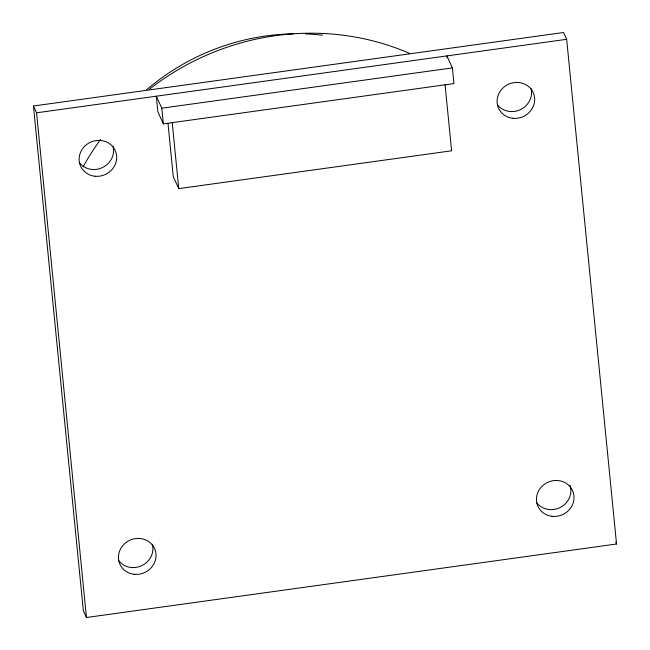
<?xml version="1.0" encoding="UTF-8"?>
<svg xmlns="http://www.w3.org/2000/svg" width="650" height="650" viewBox="0 0 650 650"><rect width="100%" height="100%" fill="white"/><g stroke="black" fill="none" stroke-linecap="round" stroke-linejoin="round"><path stroke-width="0.97" d="M33.451 105.999L563.55 32.5L566.662 39.309L616.549 544.001L86.45 617.5L83.338 610.691L33.451 105.999L36.562 112.799L86.45 617.5M36.562 112.799L566.662 39.309M161.801 108.184L452.4 67.892L453.952 83.582L163.353 123.874L157.869 111.889L156.317 96.2L161.801 108.184L163.353 123.874M168.025 123.654L173.257 176.638L178.742 188.622L451.604 150.792L445.079 84.817M452.4 67.892L446.916 55.908L447.111 57.874M615.769 542.303L616.549 544.001M172.226 122.647L178.742 188.622M570.042 485.404A19.004 17.769 -24.6 0 1 560.454 507.341A19.004 17.769 -24.6 0 1 536.778 502.799M152.336 544.253A19.004 17.769 -24.6 0 1 142.033 565.516A19.004 17.769 -24.6 0 1 118.796 560.747M530.969 88.246A19.004 17.769 -24.6 0 1 520.666 109.509A19.004 17.769 -24.6 0 1 497.429 104.739M112.986 146.193A19.004 17.769 -24.6 0 1 102.684 167.456A19.004 17.769 -24.6 0 1 79.454 162.695M83.135 166.774A247.829 231.676 -24.6 0 1 100.587 139.482M149.606 89.099A247.829 231.676 -24.6 0 1 409.313 53.316M146.778 89.643A218.757 204.498 -24.6 0 1 293.386 33.808M305.557 33.922A218.757 204.498 -24.6 0 1 322.554 35.189M134.095 574.275A19.004 17.769 -24.6 0 0 154.862 549.291A19.004 17.769 -24.6 0 0 122.761 545.651A19.004 17.769 -24.6 0 0 134.095 574.275M552.077 516.319A19.004 17.769 -24.6 0 0 572.845 491.343A19.004 17.769 -24.6 0 0 540.743 487.703A19.004 17.769 -24.6 0 0 552.077 516.319M512.728 118.267A19.004 17.769 -24.6 0 0 533.496 93.283A19.004 17.769 -24.6 0 0 501.394 89.651A19.004 17.769 -24.6 0 0 512.728 118.267M94.754 176.215A19.004 17.769 -24.6 0 0 115.521 151.239A19.004 17.769 -24.6 0 0 83.419 147.599A19.004 17.769 -24.6 0 0 94.754 176.215"/></g></svg>
